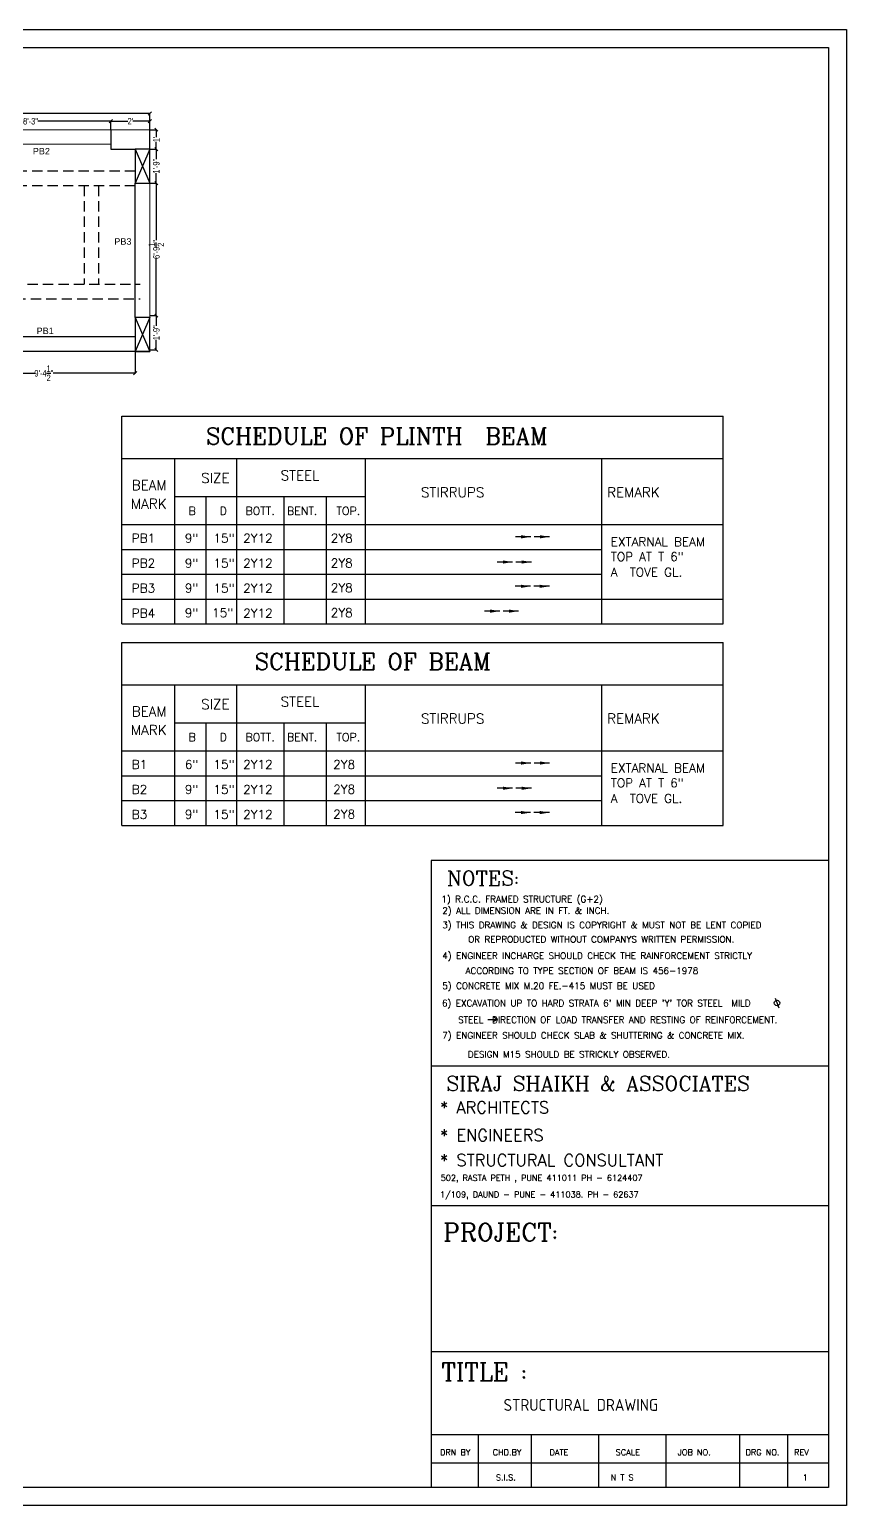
# Model space of a CAD drawing. Header units: inches. Extents: x 13054 to 48691, y 5623 to 20391.
# Drawn here: x 45320 to 45824, y 18586 to 19495 of the extents above; entities that cross this region are included whole.
import ezdxf

# ---------------------------------------------------------------- set-up
doc = ezdxf.new("R2010")
doc.units = ezdxf.units.IN
doc.header["$MEASUREMENT"] = 0
doc.linetypes.add('DASHED2', pattern=[9.525, 6.35, -3.175])
doc.layers.add('LINE', color=245, linetype='Continuous')
doc.styles.add('ROMANC', font='romanc.shx')
doc.styles.add('ROMANS', font='romans.shx')
doc.styles.add('SIMPLEX', font='simplex.shx')
doc.styles.get("Standard").update_dxf_attribs({"font": 'arial.ttf'})
doc.styles.add('style1', font='isocp3.shx', dxfattribs={"height": 8, "bigfont": 'bigfont.shx'})
doc.styles.add('TEXT', font='')
doc.styles.get('TEXT').set_extended_font_data('Arial Narrow')
doc.dimstyles.new('Copy of Standard', dxfattribs={"dimtxt": 4, "dimasz": 2, "dimexe": 0.18, "dimexo": 0.0625, "dimgap": 0.09, "dimtad": 0, "dimzin": 0, "dimdsep": 46, "dimlunit": 4, "dimtxsty": 'TEXT', "dimblk": 'OBLIQUE', "dimcen": 0.09, "dimclrd": 8, "dimclre": 8, "dimclrt": 256, "dimadec": 0, "dimazin": 0, "dimtfac": 1, "dimtofl": 0, "dimtmove": 0, "dimatfit": 3, "dimfxl": 1, "dimtolj": 1, "dimtzin": 0, "dimarcsym": 0})
doc.dimstyles.get("Standard").update_dxf_attribs({"dimtxt": 3, "dimasz": 1, "dimexe": 0.18, "dimexo": 0.0625, "dimgap": 0.09, "dimtad": 0, "dimtih": 1, "dimtoh": 1, "dimdec": 4, "dimzin": 0, "dimdsep": 46, "dimlunit": 4, "dimtxsty": 'Standard', "dimcen": 0.09, "dimadec": 0, "dimazin": 0, "dimtfac": 1, "dimtdec": 4, "dimtofl": 0, "dimtmove": 0, "dimatfit": 3, "dimfxl": 1, "dimtolj": 1, "dimtzin": 0, "dimarcsym": 0})

# ---------------------------------------------------------------- blocks, each defined once
blk = doc.blocks.new('_Oblique')
at = {"color": 0, "linetype": 'Continuous', "lineweight": -2}
blk.add_line((-0.5, -0.5), (0.5, 0.5), dxfattribs=at)
blk = doc.blocks.new('*D1172')
at = {"color": 8, "lineweight": -2, "transparency": 16777216}
for p, q in [((45040.54, 19432.91), (45040.54, 19443.03)), ((45040.54, 19442.85), (45211.79, 19442.85)), ((45394.54, 19442.85), (45223.3, 19442.85)), ((45394.54, 19432.91), (45394.54, 19443.03))]:
    blk.add_line(p, q, dxfattribs=at)
at = {"layer": 'Defpoints', "color": 0, "transparency": 16777216}
for p in [(45040.54, 19442.85), (45040.54, 19432.85), (45394.54, 19432.85)]:
    blk.add_point(p, dxfattribs=at)
at = {"color": 8, "lineweight": -2, "transparency": 16777216, "xscale": 2, "yscale": 2, "zscale": 2, "rotation": 180}
blk.add_blockref('_Oblique', (45040.54, 19442.85), dxfattribs=at)
at = {"color": 8, "lineweight": -2, "transparency": 16777216, "xscale": 2, "yscale": 2, "zscale": 2}
blk.add_blockref('_Oblique', (45394.54, 19442.85), dxfattribs=at)
at = {"transparency": 16777216, "insert": (45217.54, 19442.85), "char_height": 4, "attachment_point": 5, "style": 'TEXT'}
blk.add_mtext('\\A1;29\'-6"', dxfattribs=at)
blk = doc.blocks.new('*D1178')
at = {"color": 8, "lineweight": -2, "transparency": 16777216}
for p, q in [((45370.54, 19432.91), (45370.54, 19438.22)), ((45370.54, 19438.04), (45380.92, 19438.04)), ((45394.54, 19438.04), (45384.17, 19438.04)), ((45394.54, 19432.91), (45394.54, 19438.22))]:
    blk.add_line(p, q, dxfattribs=at)
at = {"layer": 'Defpoints', "color": 0, "transparency": 16777216}
for p in [(45394.54, 19438.04), (45370.54, 19432.85), (45394.54, 19432.85)]:
    blk.add_point(p, dxfattribs=at)
at = {"color": 8, "lineweight": -2, "transparency": 16777216, "xscale": 2, "yscale": 2, "zscale": 2, "rotation": 180}
blk.add_blockref('_Oblique', (45370.54, 19438.04), dxfattribs=at)
at = {"color": 8, "lineweight": -2, "transparency": 16777216, "xscale": 2, "yscale": 2, "zscale": 2}
blk.add_blockref('_Oblique', (45394.54, 19438.04), dxfattribs=at)
at = {"transparency": 16777216, "insert": (45382.54, 19438.04), "char_height": 4, "attachment_point": 5, "style": 'TEXT'}
blk.add_mtext("\\A1;2'", dxfattribs=at)
blk = doc.blocks.new('*D1175')
at = {"color": 8, "lineweight": -2, "transparency": 16777216}
for p, q in [((45394.61, 19399.85), (45398.73, 19399.85)), ((45398.55, 19399.85), (45398.55, 19364.77)), ((45398.55, 19318.35), (45398.55, 19353.44)), ((45394.58, 19318.35), (45398.73, 19318.35))]:
    blk.add_line(p, q, dxfattribs=at)
at = {"layer": 'Defpoints', "color": 0, "transparency": 16777216}
for p in [(45394.54, 19399.85), (45398.55, 19399.85), (45394.52, 19318.35)]:
    blk.add_point(p, dxfattribs=at)
at = {"color": 8, "lineweight": -2, "transparency": 16777216, "xscale": 2, "yscale": 2, "zscale": 2}
for p, rotation in [((45398.55, 19399.85), 90), ((45398.55, 19318.35), 270)]:
    blk.add_blockref('_Oblique', p, dxfattribs=dict(at, rotation=rotation))
at = {"transparency": 16777216, "insert": (45398.55, 19359.1), "char_height": 4, "attachment_point": 5, "rotation": 90, "style": 'TEXT'}
blk.add_mtext('\\A1;6\'-9{\\H1x;\\S1/2;}"', dxfattribs=at)
blk = doc.blocks.new('*D1182')
at = {"color": 8, "lineweight": -2, "transparency": 16777216}
for p, q in [((45394.61, 19432.85), (45398.73, 19432.85)), ((45398.55, 19432.85), (45398.55, 19428.3)), ((45394.61, 19420.85), (45398.73, 19420.85)), ((45398.55, 19420.85), (45398.55, 19425.41))]:
    blk.add_line(p, q, dxfattribs=at)
at = {"layer": 'Defpoints', "color": 0, "transparency": 16777216}
for p in [(45394.54, 19432.85), (45398.55, 19432.85), (45394.54, 19420.85)]:
    blk.add_point(p, dxfattribs=at)
at = {"color": 8, "lineweight": -2, "transparency": 16777216, "xscale": 2, "yscale": 2, "zscale": 2}
for p, rotation in [((45398.55, 19432.85), 90), ((45398.55, 19420.85), 270)]:
    blk.add_blockref('_Oblique', p, dxfattribs=dict(at, rotation=rotation))
at = {"transparency": 16777216, "insert": (45398.55, 19426.85), "char_height": 4, "attachment_point": 5, "rotation": 90, "style": 'TEXT'}
blk.add_mtext("\\A1;1'", dxfattribs=at)
blk = doc.blocks.new('*D1185')
at = {"color": 8, "lineweight": -2, "transparency": 16777216}
for p, q in [((45271.54, 19432.91), (45271.54, 19438.22)), ((45271.54, 19438.04), (45316.59, 19438.04)), ((45370.54, 19438.04), (45325.5, 19438.04)), ((45370.54, 19432.91), (45370.54, 19438.22))]:
    blk.add_line(p, q, dxfattribs=at)
at = {"layer": 'Defpoints', "color": 0, "transparency": 16777216}
for p in [(45370.54, 19438.04), (45271.54, 19432.85), (45370.54, 19432.85)]:
    blk.add_point(p, dxfattribs=at)
at = {"color": 8, "lineweight": -2, "transparency": 16777216, "xscale": 2, "yscale": 2, "zscale": 2, "rotation": 180}
blk.add_blockref('_Oblique', (45271.54, 19438.04), dxfattribs=at)
at = {"color": 8, "lineweight": -2, "transparency": 16777216, "xscale": 2, "yscale": 2, "zscale": 2}
blk.add_blockref('_Oblique', (45370.54, 19438.04), dxfattribs=at)
at = {"transparency": 16777216, "insert": (45321.04, 19438.04), "char_height": 4, "attachment_point": 5, "style": 'TEXT'}
blk.add_mtext('\\A1;8\'-3"', dxfattribs=at)
blk = doc.blocks.new('*D1179')
at = {"color": 8, "lineweight": -2, "transparency": 16777216}
for p, q in [((45394.61, 19318.35), (45398.73, 19318.35)), ((45398.55, 19318.35), (45398.55, 19312.15)), ((45398.55, 19297.35), (45398.55, 19303.55)), ((45394.61, 19297.35), (45398.73, 19297.35))]:
    blk.add_line(p, q, dxfattribs=at)
at = {"layer": 'Defpoints', "color": 0, "transparency": 16777216}
for p in [(45394.54, 19318.35), (45398.55, 19318.35), (45394.54, 19297.35)]:
    blk.add_point(p, dxfattribs=at)
at = {"color": 8, "lineweight": -2, "transparency": 16777216, "xscale": 2, "yscale": 2, "zscale": 2}
for p, rotation in [((45398.55, 19318.35), 90), ((45398.55, 19297.35), 270)]:
    blk.add_blockref('_Oblique', p, dxfattribs=dict(at, rotation=rotation))
at = {"transparency": 16777216, "insert": (45398.55, 19307.85), "char_height": 4, "attachment_point": 5, "rotation": 90, "style": 'TEXT'}
blk.add_mtext('\\A1;1\'-9"', dxfattribs=at)
blk = doc.blocks.new('*D1186')
at = {"color": 8, "lineweight": -2, "transparency": 16777216}
for p, q in [((45394.61, 19420.85), (45398.73, 19420.85)), ((45398.55, 19420.85), (45398.55, 19414.65)), ((45398.55, 19399.85), (45398.55, 19406.05)), ((45394.6, 19399.85), (45398.73, 19399.85))]:
    blk.add_line(p, q, dxfattribs=at)
at = {"layer": 'Defpoints', "color": 0, "transparency": 16777216}
for p in [(45394.54, 19420.85), (45394.54, 19399.85), (45398.55, 19399.85)]:
    blk.add_point(p, dxfattribs=at)
at = {"color": 8, "lineweight": -2, "transparency": 16777216, "xscale": 2, "yscale": 2, "zscale": 2}
for p, rotation in [((45398.55, 19420.85), 90), ((45398.55, 19399.85), 270)]:
    blk.add_blockref('_Oblique', p, dxfattribs=dict(at, rotation=rotation))
at = {"transparency": 16777216, "insert": (45398.55, 19410.35), "char_height": 4, "attachment_point": 5, "rotation": 90, "style": 'TEXT'}
blk.add_mtext('\\A1;1\'-9"', dxfattribs=at)
blk = doc.blocks.new('*D1297')
at = {"color": 8, "lineweight": -2, "transparency": 16777216}
for p, q in [((45273.02, 19305.21), (45273.02, 19282.69)), ((45385.52, 19305.21), (45385.52, 19282.69)), ((45273.02, 19282.87), (45323.61, 19282.87)), ((45385.52, 19282.87), (45334.93, 19282.87))]:
    blk.add_line(p, q, dxfattribs=at)
at = {"layer": 'Defpoints', "color": 0, "transparency": 16777216}
for p in [(45273.02, 19305.27), (45385.52, 19305.27), (45385.52, 19282.87)]:
    blk.add_point(p, dxfattribs=at)
at = {"color": 8, "lineweight": -2, "transparency": 16777216, "xscale": 2, "yscale": 2, "zscale": 2, "rotation": 180}
blk.add_blockref('_Oblique', (45273.02, 19282.87), dxfattribs=at)
at = {"color": 8, "lineweight": -2, "transparency": 16777216, "xscale": 2, "yscale": 2, "zscale": 2}
blk.add_blockref('_Oblique', (45385.52, 19282.87), dxfattribs=at)
at = {"transparency": 16777216, "insert": (45329.27, 19282.87), "char_height": 4, "attachment_point": 5, "style": 'TEXT'}
blk.add_mtext('\\A1;9\'-4{\\H1x;\\S1/2;}"', dxfattribs=at)

msp = doc.modelspace()

# ---------------------------------------------------------------- linework, layer by layer
for p, q in [((44556, 19494.509), (45823.727, 19494.509)), ((45823.727, 19494.509), (45823.727, 18585.849)), ((44566.992, 19483.517), (45812.735, 19483.517)), ((45812.735, 19483.517), (45812.735, 18596.841)), ((45370.543, 19432.851), (45370.543, 19420.851)), ((45394.543, 19420.851), (45394.543, 19432.851)), ((45370.543, 19420.851), (45385.543, 19420.851)), ((45385.52, 19305.27), (45273.018, 19305.27)), ((45394.52, 19296.27), (45040.543, 19296.27)), ((45377.235, 19128.551), (45377.235, 19256.506)), ((45747.773, 19128.551), (45747.773, 19256.506)), ((45672.822, 19128.551), (45747.773, 19128.551)), ((45377.235, 19004.552), (45377.235, 19117.224)), ((45747.773, 19004.552), (45747.773, 19117.224)), ((45812.735, 18982.912), (45567.877, 18982.912)), ((45567.877, 18982.912), (45567.877, 18596.841)), ((45779.709, 18898.214), (45782.117, 18892.233)), ((45602.868, 18885.008), (45608.771, 18885.008)), ((45608.771, 18885.002), (45606.318, 18883.713)), ((45608.771, 18885.008), (45606.382, 18886.412)), ((45812.735, 18856.309), (45567.877, 18856.309)), ((45812.735, 18770.29), (45567.877, 18770.29)), ((45812.735, 18680.449), (45567.877, 18680.449)), ((45812.735, 18629.272), (45567.877, 18629.272)), ((45596.765, 18629.272), (45596.765, 18596.841)), ((45629.464, 18629.272), (45629.464, 18596.841)), ((45670.882, 18629.272), (45670.882, 18596.841)), ((45712.523, 18629.272), (45712.523, 18596.841)), ((45757.88, 18629.272), (45757.88, 18596.841)), ((45787.461, 18629.272), (45787.461, 18596.841)), ((45812.735, 18611.98), (45567.877, 18611.98)), ((45812.735, 18596.841), (44566.992, 18596.841)), ((45823.727, 18585.849), (44556, 18585.849))]:
    msp.add_line(p, q)
at = {"linetype": 'ByBlock', "lineweight": 0}
for p, q in [((45040.543, 19432.851), (45394.543, 19432.851)), ((45271.543, 19423.851), (45370.543, 19423.851)), ((45394.543, 19402.851), (45394.52, 19317.27))]:
    msp.add_line(p, q, dxfattribs=at)
at = {"color": 1, "linetype": 'ByBlock', "lineweight": 25}
for p, q in [((45385.544, 19420.851), (45394.542, 19399.851)), ((45394.543, 19420.851), (45385.544, 19399.851)), ((45394.606, 19317.27), (45385.52, 19296.27)), ((45385.606, 19317.27), (45394.52, 19296.27))]:
    msp.add_line(p, q, dxfattribs=at)
at = {"color": 14, "linetype": 'DASHED2', "transparency": 33554534}
for p, q in [((45385.543, 19407.351), (45049.543, 19407.351)), ((45385.52, 19398.351), (45049.543, 19398.351))]:
    msp.add_line(p, q, dxfattribs=at)
at = {"color": 26, "linetype": 'DASHED2', "transparency": 33554534}
for p, q in [((45354.02, 19398.351), (45354.02, 19337.723)), ((45363.02, 19398.351), (45363.02, 19337.723)), ((45271.543, 19337.723), (45388.52, 19337.723)), ((45264.043, 19328.723), (45388.52, 19328.723))]:
    msp.add_line(p, q, dxfattribs=at)
at = {"transparency": 33554687}
msp.add_line((45385.52, 19317.27), (45385.543, 19399.851), dxfattribs=at)
at = {"color": 1, "linetype": 'ByBlock', "lineweight": 25}
for points in [[(45394.543, 19420.851), (45385.543, 19420.851), (45385.543, 19399.851), (45394.543, 19399.851)], [(45394.52, 19317.27), (45385.52, 19317.27), (45385.52, 19296.27), (45394.52, 19296.27)]]:
    msp.add_lwpolyline(points, close=True, dxfattribs=at)
msp.add_circle((45780.931, 18895.223), 1.695)
at = {"layer": 'LINE', "color": 250, "ltscale": 0.09}
for p, q in [((45377.235, 19256.506), (45747.773, 19256.506)), ((45377.235, 19230.332), (45747.773, 19230.332)), ((45409.798, 19230.332), (45409.798, 19128.551)), ((45448.011, 19230.332), (45448.011, 19128.551)), ((45527.277, 19230.332), (45527.277, 19128.551)), ((45672.822, 19230.332), (45672.822, 19128.551)), ((45409.798, 19207.022), (45527.277, 19207.022)), ((45429.018, 19207.022), (45429.018, 19128.551)), ((45477.126, 19207.022), (45477.126, 19128.551)), ((45503.204, 19207.022), (45503.204, 19128.551)), ((45377.235, 19189.679), (45747.773, 19189.679)), ((45377.235, 19174.397), (45672.822, 19174.397)), ((45377.235, 19159.115), (45672.822, 19159.115)), ((45377.235, 19143.833), (45747.773, 19143.833)), ((45377.235, 19128.551), (45672.822, 19128.551)), ((45377.235, 19117.224), (45747.773, 19117.224)), ((45377.235, 19091.05), (45747.773, 19091.05)), ((45409.798, 19091.05), (45409.798, 19004.552)), ((45448.011, 19091.05), (45448.011, 19004.552)), ((45527.277, 19091.05), (45527.277, 19004.552)), ((45672.822, 19091.05), (45672.822, 19004.552)), ((45409.798, 19067.74), (45527.277, 19067.74)), ((45429.018, 19067.74), (45429.018, 19004.552)), ((45477.126, 19067.74), (45477.126, 19004.552)), ((45503.204, 19067.74), (45503.204, 19004.552)), ((45377.235, 19050.397), (45747.773, 19050.397)), ((45377.235, 19035.115), (45672.822, 19035.115)), ((45377.235, 19019.833), (45672.822, 19019.833)), ((45377.235, 19004.552), (45747.773, 19004.552))]:
    msp.add_line(p, q, dxfattribs=at)

# ---------------------------------------------------------------- texts
for s, height, style, p in [('NOTES:', 9.1599, 'ROMANC', (45577.604, 18967.5)), ('1) R.C.C. FRAMED STRUCTURE (G+2)', 3.96928, 'ROMANS', (45574.131, 18957.159)), ('2) ALL DIMENSION ARE IN FT. & INCH.', 3.96928, 'ROMANS', (45574.698, 18950.081)), ('3) THIS DRAWING & DESIGN IS COPYRIGHT & MUST NOT BE LENT COPIED', 3.96928, 'ROMANS', (45574.698, 18941.182)), ('OR REPRODUCTED WITHOUT COMPANYS WRITTEN PERMISSION.', 3.96928, 'ROMANS', (45590.673, 18932.4)), ('4) ENGINEER INCHARGE SHOULD CHECK THE RAINFORCEMENT STRICTLY', 3.96928, 'ROMANS', (45574.698, 18922.305)), ('ACCORDING TO TYPE SECTION OF BEAM IS 456-1978', 3.96928, 'ROMANS', (45589.054, 18913.057)), ('5) CONCRETE MIX M.20 FE.-415 MUST BE USED', 3.96928, 'ROMANS', (45574.698, 18903.774)), ("6) EXCAVATION UP TO HARD STRATA 6' MIN DEEP 'Y' TOR STEEL  MILD", 3.96928, 'ROMANS', (45574.509, 18893.105)), ('STEEL  DIRECTION OF LOAD TRANSFER AND RESTING OF REINFORCEMENT.', 3.96928, 'ROMANS', (45584.504, 18882.873)), ('7) ENGINEER SHOULD CHECK SLAB & SHUTTERING & CONCRETE MIX.', 3.96928, 'ROMANS', (45574.698, 18873.27)), ('DESIGN M15 SHOULD BE STRICKLY OBSERVED.', 3.96928, 'ROMANS', (45590.485, 18861.562)), ('SIRAJ SHAIKH & ASSOCIATES', 9.15987, 'ROMANC', (45577.21, 18841.069)), ('* ARCHITECTS', 7.3279, 'SIMPLEX', (45573.361, 18827.269)), ('* ENGINEERS', 7.3279, 'SIMPLEX', (45573.361, 18810.097)), ('* STRUCTURAL CONSULTANT', 7.3279, 'SIMPLEX', (45573.361, 18794.732)), ('502, RASTA PETH , PUNE 411011 PH - 6124407', 3.66395, 'SIMPLEX', (45573.746, 18785.704)), ('1/109, DAUND - PUNE - 411038. PH - 62637', 3.66395, 'SIMPLEX', (45573.361, 18775.493)), ('PROJECT:', 10.9918, 'ROMANC', (45575.286, 18748.582)), ('TITLE :', 10.9918, 'ROMANC', (45574.159, 18662.597)), ('STRUCTURAL DRAWING', 7.3279, 'style1', (45612.491, 18644.093)), ('DRN BY', 3.6639, 'SIMPLEX', (45573.306, 18616.726)), ('CHD.BY', 3.6639, 'SIMPLEX', (45605.759, 18616.726)), ('DATE', 3.6639, 'SIMPLEX', (45640.814, 18616.726)), ('SCALE', 3.6639, 'SIMPLEX', (45681.501, 18616.726)), ('JOB NO.', 3.6639, 'SIMPLEX', (45719.812, 18616.726)), ('DRG NO.', 3.6639, 'SIMPLEX', (45761.572, 18616.726)), ('REV', 3.6639, 'SIMPLEX', (45791.417, 18616.726)), ('S.I.S.', 3.6639, 'SIMPLEX', (45607.753, 18601.239)), ('N T S', 3.6639, 'SIMPLEX', (45678.47, 18601.239)), ('1', 3.664, 'SIMPLEX', (45796.65, 18601.239))]:
    msp.add_text(s, height=height, dxfattribs=dict(style=style)).set_placement(p)
at = {"linetype": 'ByBlock', "lineweight": 0, "char_height": 4, "attachment_point": 3}
for s, insert in [('{\\C240;\\c2367469;PB2}', (45333.013, 19421.611)), ('{\\C240;\\c2367469;PB3}', (45383.217, 19366.013)), ('{\\C240;\\c2367469;PB1}', (45335.359, 19310.972))]:
    msp.add_mtext_dynamic_manual_height_columns(s, width=13.69986, gutter_width=1, heights=[0], dxfattribs=dict(at, insert=insert))
at = {"layer": 'LINE', "color": 250, "ltscale": 0.09}
for s, height, style, p in [('SCHEDULE OF PLINTH  BEAM', 10.18798, 'ROMANC', (45429.183, 19239.123)), ('SIZE', 6.1128, 'SIMPLEX', (45426.156, 19215.368)), ('STEEL', 6.1128, 'SIMPLEX', (45475.153, 19216.944)), ('BEAM', 6.1128, 'SIMPLEX', (45383.404, 19210.946)), ('STIRRUPS', 6.1128, 'SIMPLEX', (45561.613, 19206.529)), ('REMARK', 6.1128, 'SIMPLEX', (45676.214, 19206.529)), ('MARK', 6.1128, 'SIMPLEX', (45382.9, 19199.471)), ('B', 4.951, 'SIMPLEX', (45418.433, 19195.66)), ('D', 4.951, 'SIMPLEX', (45437.559, 19195.66)), ('BOTT.', 4.9514, 'SIMPLEX', (45453.471, 19195.66)), ('BENT.', 4.9514, 'SIMPLEX', (45479.083, 19195.66)), ('TOP.', 4.9514, 'SIMPLEX', (45509.492, 19195.66)), ('PB1', 5.4336, 'SIMPLEX', (45383.404, 19178.624)), ('9"', 5.4336, 'SIMPLEX', (45416.117, 19178.624)), ('15"', 5.4336, 'SIMPLEX', (45433.719, 19178.624)), ('2Y12', 5.4336, 'SIMPLEX', (45452.046, 19178.624)), ('2Y8', 5.4336, 'SIMPLEX', (45506, 19178.624)), ('EXTARNAL BEAM ', 5.43359, 'SIMPLEX', (45678.535, 19176.405)), ('PB2', 5.4336, 'SIMPLEX', (45383.404, 19163.232)), ('9"', 5.4336, 'SIMPLEX', (45416.117, 19163.232)), ('15"', 5.4336, 'SIMPLEX', (45433.719, 19163.232)), ('2Y12', 5.4336, 'SIMPLEX', (45452.046, 19163.232)), ('2Y8', 5.4336, 'SIMPLEX', (45506, 19163.342)), ('TOP AT T 6" ', 5.43359, 'SIMPLEX', (45678.535, 19167.257)), ('A  TOVE GL.', 5.43359, 'SIMPLEX', (45678.535, 19157.712)), ('PB3', 5.4336, 'SIMPLEX', (45383.404, 19147.841)), ('9"', 5.4336, 'SIMPLEX', (45416.117, 19147.95)), ('15"', 5.4336, 'SIMPLEX', (45433.719, 19147.841)), ('2Y12', 5.4336, 'SIMPLEX', (45452.046, 19147.841)), ('2Y8', 5.4336, 'SIMPLEX', (45506, 19148.06)), ('PB4', 5.4336, 'SIMPLEX', (45383.404, 19132.449)), ('9"', 5.4336, 'SIMPLEX', (45416.117, 19132.668)), ('15"', 5.4336, 'SIMPLEX', (45432.919, 19132.732)), ('2Y12', 5.4336, 'SIMPLEX', (45452.046, 19132.449)), ('2Y8', 5.4336, 'SIMPLEX', (45506, 19132.778)), ('SCHEDULE OF BEAM', 10.18798, 'ROMANC', (45459.183, 19100.341)), ('SIZE', 6.1128, 'SIMPLEX', (45426.156, 19076.086)), ('STEEL', 6.1128, 'SIMPLEX', (45475.153, 19077.662)), ('BEAM', 6.1128, 'SIMPLEX', (45383.404, 19071.664)), ('STIRRUPS', 6.1128, 'SIMPLEX', (45561.613, 19067.247)), ('REMARK', 6.1128, 'SIMPLEX', (45676.214, 19067.247)), ('MARK', 6.1128, 'SIMPLEX', (45382.9, 19060.189)), ('B', 4.951, 'SIMPLEX', (45418.433, 19056.378)), ('D', 4.951, 'SIMPLEX', (45437.559, 19056.378)), ('BOTT.', 4.9514, 'SIMPLEX', (45453.471, 19056.378)), ('BENT.', 4.9514, 'SIMPLEX', (45479.083, 19056.378)), ('TOP.', 4.9514, 'SIMPLEX', (45509.492, 19056.378)), ('B1', 5.4336, 'SIMPLEX', (45383.404, 19039.342)), ('6"', 5.4336, 'SIMPLEX', (45416.117, 19039.342)), ('15"', 5.4336, 'SIMPLEX', (45433.719, 19039.342)), ('2Y12', 5.4336, 'SIMPLEX', (45452.046, 19039.342)), ('2Y8', 5.4336, 'SIMPLEX', (45507.5, 19039.342)), ('EXTARNAL BEAM ', 5.43359, 'SIMPLEX', (45678.535, 19037.123)), ('B2', 5.4336, 'SIMPLEX', (45383.404, 19023.95)), ('9"', 5.4336, 'SIMPLEX', (45416.117, 19023.95)), ('15"', 5.4336, 'SIMPLEX', (45433.719, 19023.95)), ('2Y12', 5.4336, 'SIMPLEX', (45452.046, 19023.95)), ('2Y8', 5.4336, 'SIMPLEX', (45507.5, 19024.06)), ('TOP AT T 6" ', 5.43359, 'SIMPLEX', (45678.535, 19027.975)), ('A  TOVE GL.', 5.43359, 'SIMPLEX', (45678.535, 19018.43)), ('B3', 5.4336, 'SIMPLEX', (45383.404, 19008.559)), ('9"', 5.4336, 'SIMPLEX', (45416.117, 19008.668)), ('15"', 5.4336, 'SIMPLEX', (45433.719, 19008.559)), ('2Y12', 5.4336, 'SIMPLEX', (45452.046, 19008.559)), ('2Y8', 5.4336, 'SIMPLEX', (45507.5, 19008.778))]:
    msp.add_text(s, height=height, dxfattribs=dict(at, style=style)).set_placement(p)

# ---------------------------------------------------------------- dimensions: what is measured, and where the dimension line sits
for base, p1, p2, picture, middle in [((45040.543, 19442.851), (45394.543, 19432.851), (45040.543, 19432.851), '*D1172', (45217.543, 19442.851)), ((45370.543, 19438.042), (45271.543, 19432.851), (45370.543, 19432.851), '*D1185', (45321.043, 19438.042)), ((45394.543, 19438.042), (45370.543, 19432.851), (45394.543, 19432.851), '*D1178', (45382.543, 19438.042)), ((45385.52, 19282.87), (45273.018, 19305.27), (45385.52, 19305.27), '*D1297', (45329.269, 19282.87))]:
    dim = msp.add_linear_dim(base=base, p1=p1, p2=p2, dimstyle='Copy of Standard')
    dim.commit()
    dim.dimension.update_dxf_attribs({"geometry": picture, "text_midpoint": middle})
for base, p1, p2, angle, picture, middle in [((45398.545, 19432.851), (45394.543, 19420.851), (45394.543, 19432.851), 270, '*D1182', (45398.545, 19426.851)), ((45398.545, 19399.851), (45394.543, 19420.851), (45394.542, 19399.851), 90, '*D1186', (45398.545, 19410.351)), ((45398.545, 19399.851), (45394.52, 19318.351), (45394.543, 19399.851), 270, '*D1175', (45398.545, 19359.101)), ((45398.545, 19318.351), (45394.543, 19297.351), (45394.543, 19318.351), 90, '*D1179', (45398.545, 19307.851))]:
    dim = msp.add_linear_dim(base=base, p1=p1, p2=p2, angle=angle, dimstyle='Copy of Standard')
    dim.commit()
    dim.dimension.update_dxf_attribs({"geometry": picture, "text_midpoint": middle})

# ---------------------------------------------------------------- leaders
for points in [[(45629.265, 19182.202), (45619.756, 19182.202)], [(45640.811, 19182.202), (45631.302, 19182.202)], [(45618.029, 19166.67), (45608.521, 19166.67)], [(45629.576, 19166.67), (45620.067, 19166.67)], [(45629.144, 19151.728), (45619.635, 19151.728)], [(45640.69, 19151.728), (45631.181, 19151.728)], [(45610.188, 19136.446), (45600.679, 19136.446)], [(45621.735, 19136.446), (45612.226, 19136.446)], [(45629.265, 19042.92), (45619.756, 19042.92)], [(45640.811, 19042.92), (45631.302, 19042.92)], [(45618.029, 19027.389), (45608.521, 19027.389)], [(45629.576, 19027.389), (45620.067, 19027.389)], [(45629.144, 19012.446), (45619.635, 19012.446)], [(45640.69, 19012.446), (45631.181, 19012.446)]]:
    msp.add_leader(points, dimstyle='Standard', override={"dimtxt": 8, "dimasz": 6, "dimexe": 0.25, "dimexo": 0, "dimgap": 2, "dimtad": 1, "dimtih": 0, "dimtoh": 0, "dimdec": 1, "dimclrt": 3}, dxfattribs=at)

doc.saveas('drawing.dxf')
